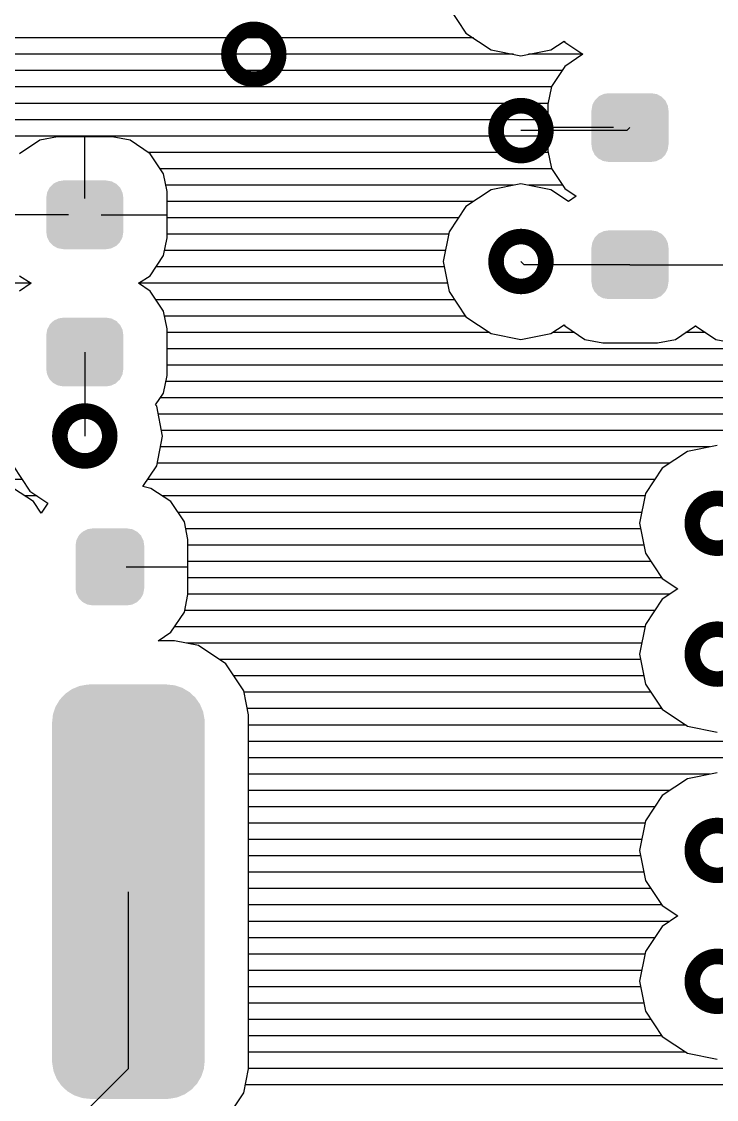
# Model space of a CAD drawing. Extents: x 295 to 953, y 10 to 290.
# Drawn here: x 763.95 to 780.14, y 206.95 to 232.05 of the extents above; entities that cross this region are included whole.
import ezdxf

# ---------------------------------------------------------------- set-up
doc = ezdxf.new("R2010")
doc.units = 0
doc.header["$LTSCALE"] = 5
doc.header["$MEASUREMENT"] = 0
doc.layers.get('0').update_dxf_attribs({"linetype": 'CONTINUOUS', "lineweight": 25})

msp = doc.modelspace()

# ---------------------------------------------------------------- linework, layer by layer
for p, q in [((773.914, 232.372), (774.305, 231.783)), ((774.305, 231.783), (774.894, 231.392)), ((774.478, 231.671), (762.123, 231.671)), ((776.281, 231.392), (776.591, 231.595)), ((776.591, 231.595), (776.606, 231.569)), ((776.606, 231.569), (777.028, 231.29)), ((775.412, 231.29), (762.123, 231.29)), ((774.894, 231.392), (775.585, 231.254)), ((775.585, 231.254), (776.281, 231.392)), ((777.028, 231.29), (775.763, 231.29)), ((777.028, 231.29), (776.606, 231.006)), ((776.606, 231.006), (776.296, 230.538)), ((776.54, 230.909), (762.123, 230.909)), ((776.291, 230.528), (762.123, 230.528)), ((776.296, 230.538), (776.21, 230.127)), ((776.215, 230.147), (762.123, 230.147)), ((776.21, 230.127), (776.21, 229.045)), ((776.21, 229.766), (762.123, 229.766)), ((778.054, 229.512), (775.585, 229.512)), ((777.744, 229.583), (776.21, 229.583)), ((778.125, 229.583), (778.054, 229.512)), ((776.21, 229.385), (762.123, 229.385)), ((764.374, 229.288), (763.906, 228.974)), ((764.79, 229.37), (764.374, 229.288)), ((766.065, 229.37), (764.79, 229.37)), ((765.425, 227.932), (765.425, 229.37)), ((766.482, 229.288), (766.065, 229.37)), ((766.949, 228.974), (766.482, 229.288)), ((776.22, 229.004), (766.908, 229.004)), ((767.259, 228.506), (766.949, 228.974)), ((776.21, 229.045), (776.296, 228.633)), ((776.301, 228.623), (767.183, 228.623)), ((767.345, 228.095), (767.259, 228.506)), ((776.296, 228.633), (776.606, 228.166)), ((775.412, 228.242), (767.315, 228.242)), ((775.585, 228.272), (774.894, 228.135)), ((776.281, 228.135), (775.585, 228.272)), ((776.555, 228.242), (775.763, 228.242)), ((767.345, 227.013), (767.345, 228.095)), ((774.894, 228.135), (774.305, 227.744)), ((776.693, 227.861), (776.281, 228.135)), ((776.606, 228.166), (776.875, 227.988)), ((776.875, 227.988), (776.693, 227.861)), ((774.478, 227.861), (767.345, 227.861)), ((774.305, 227.744), (773.914, 227.155)), ((765.044, 227.551), (763.51, 227.551)), ((765.806, 227.551), (767.345, 227.551)), ((774.127, 227.48), (767.345, 227.48)), ((767.259, 226.601), (767.345, 227.013)), ((773.904, 227.099), (767.345, 227.099)), ((773.914, 227.155), (773.777, 226.464)), ((773.827, 226.718), (767.284, 226.718)), ((766.949, 226.134), (767.259, 226.601)), ((773.777, 226.464), (773.914, 225.768)), ((775.661, 226.388), (775.585, 226.464)), ((773.802, 226.337), (767.081, 226.337)), ((778.125, 226.388), (775.661, 226.388)), ((778.125, 226.388), (781.173, 226.388)), ((764.175, 225.956), (762.123, 225.956)), ((763.906, 226.134), (764.175, 225.956)), ((764.175, 225.956), (763.906, 225.773)), ((766.68, 225.956), (766.949, 226.134)), ((773.878, 225.956), (766.68, 225.956)), ((766.949, 225.773), (766.68, 225.956)), ((767.259, 225.306), (766.949, 225.773)), ((773.914, 225.768), (774.305, 225.179)), ((774.041, 225.575), (767.081, 225.575)), ((767.345, 224.894), (767.259, 225.306)), ((774.3, 225.194), (767.284, 225.194)), ((774.305, 225.179), (774.894, 224.788)), ((776.281, 224.788), (776.591, 224.991)), ((776.591, 224.991), (776.606, 224.965)), ((776.606, 224.965), (777.074, 224.65)), ((779.182, 224.65), (779.649, 224.965)), ((779.649, 224.965), (779.649, 224.97)), ((779.649, 224.97), (779.654, 224.965)), ((779.654, 224.965), (780.122, 224.65)), ((767.345, 223.812), (767.345, 224.894)), ((774.859, 224.813), (767.345, 224.813)), ((774.894, 224.788), (775.585, 224.65)), ((775.585, 224.65), (776.281, 224.788)), ((776.84, 224.813), (776.317, 224.813)), ((779.888, 224.813), (779.415, 224.813)), ((791.927, 224.432), (767.345, 224.432)), ((777.074, 224.65), (777.49, 224.569)), ((777.49, 224.569), (778.765, 224.569)), ((778.765, 224.569), (779.182, 224.65)), ((780.122, 224.65), (780.538, 224.569)), ((765.425, 224.356), (765.425, 222.4)), ((792.029, 224.051), (767.345, 224.051)), ((767.259, 223.401), (767.345, 223.812)), ((792.283, 223.67), (767.315, 223.67)), ((767.076, 223.126), (767.259, 223.401)), ((792.537, 223.289), (767.183, 223.289)), ((767.102, 223.091), (767.076, 223.126)), ((767.239, 222.4), (767.102, 223.091)), ((793.091, 222.908), (767.137, 222.908)), ((794.3, 222.527), (767.213, 222.527)), ((767.102, 221.704), (767.239, 222.4)), ((780.157, 222.176), (779.466, 222.039)), ((779.984, 222.146), (767.188, 222.146)), ((779.466, 222.039), (778.877, 221.648)), ((763.754, 221.704), (764.145, 221.115)), ((766.781, 221.221), (767.102, 221.704)), ((779.05, 221.765), (767.112, 221.765)), ((778.877, 221.648), (778.486, 221.059)), ((763.967, 221.384), (762.565, 221.384)), ((764.231, 220.871), (763.764, 221.181)), ((766.964, 221.181), (766.781, 221.221)), ((778.699, 221.384), (766.888, 221.384)), ((767.432, 220.871), (766.964, 221.181)), ((764.318, 221.003), (764.038, 221.003)), ((764.145, 221.115), (764.567, 220.835)), ((778.476, 221.003), (767.239, 221.003)), ((778.486, 221.059), (778.349, 220.368)), ((764.409, 220.602), (764.231, 220.871)), ((764.567, 220.835), (764.409, 220.602)), ((767.747, 220.404), (767.432, 220.871)), ((764.424, 220.622), (764.399, 220.622)), ((778.399, 220.622), (767.599, 220.622)), ((767.828, 219.987), (767.747, 220.404)), ((778.374, 220.241), (767.777, 220.241)), ((778.349, 220.368), (778.486, 219.672)), ((767.828, 218.712), (767.828, 219.987)), ((778.45, 219.86), (767.828, 219.86)), ((778.486, 219.672), (778.877, 219.083)), ((778.613, 219.479), (767.828, 219.479)), ((766.39, 219.352), (767.828, 219.352)), ((778.872, 219.098), (767.828, 219.098)), ((778.877, 219.083), (779.243, 218.844)), ((767.747, 218.295), (767.828, 218.712)), ((779.05, 218.717), (767.828, 218.717)), ((779.243, 218.844), (778.877, 218.6)), ((778.877, 218.6), (778.486, 218.011)), ((767.432, 217.828), (767.747, 218.295)), ((778.699, 218.336), (767.752, 218.336)), ((778.476, 217.955), (767.513, 217.955)), ((778.486, 218.011), (778.349, 217.32)), ((767.132, 217.63), (767.432, 217.828)), ((767.518, 217.63), (767.132, 217.63)), ((768.077, 217.518), (767.518, 217.63)), ((778.399, 217.574), (767.803, 217.574)), ((768.707, 217.096), (768.077, 217.518)), ((778.374, 217.193), (768.565, 217.193)), ((778.349, 217.32), (778.486, 216.624)), ((769.128, 216.467), (768.707, 217.096)), ((778.45, 216.812), (768.9, 216.812)), ((769.235, 215.908), (769.128, 216.467)), ((778.613, 216.431), (769.134, 216.431)), ((778.486, 216.624), (778.877, 216.035)), ((778.872, 216.05), (769.21, 216.05)), ((769.235, 207.663), (769.235, 215.908)), ((778.877, 216.035), (779.466, 215.644)), ((779.431, 215.669), (769.235, 215.669)), ((779.466, 215.644), (780.157, 215.506)), ((781.62, 215.288), (769.235, 215.288)), ((784.648, 214.907), (769.235, 214.907)), ((779.984, 214.526), (769.235, 214.526)), ((779.466, 214.419), (778.877, 214.028)), ((780.157, 214.556), (779.466, 214.419)), ((779.05, 214.145), (769.235, 214.145)), ((778.877, 214.028), (778.486, 213.439)), ((778.699, 213.764), (769.235, 213.764)), ((778.476, 213.383), (769.235, 213.383)), ((778.486, 213.439), (778.349, 212.748)), ((778.399, 213.002), (769.235, 213.002)), ((778.374, 212.621), (769.235, 212.621)), ((778.349, 212.748), (778.486, 212.052)), ((778.45, 212.24), (769.235, 212.24)), ((778.486, 212.052), (778.877, 211.463)), ((766.441, 207.668), (766.441, 211.788)), ((778.613, 211.859), (769.235, 211.859)), ((778.872, 211.478), (769.235, 211.478)), ((778.877, 211.463), (779.243, 211.224)), ((779.243, 211.224), (778.877, 210.98)), ((779.05, 211.097), (769.235, 211.097)), ((778.877, 210.98), (778.486, 210.391)), ((778.699, 210.716), (769.235, 210.716)), ((778.486, 210.391), (778.349, 209.7)), ((778.476, 210.335), (769.235, 210.335)), ((778.399, 209.954), (769.235, 209.954)), ((778.349, 209.7), (778.486, 209.004)), ((778.374, 209.573), (769.235, 209.573)), ((778.45, 209.192), (769.235, 209.192)), ((778.486, 209.004), (778.877, 208.415)), ((778.613, 208.811), (769.235, 208.811)), ((778.872, 208.43), (769.235, 208.43)), ((778.877, 208.415), (779.466, 208.024)), ((779.431, 208.049), (769.235, 208.049)), ((779.466, 208.024), (780.157, 207.886)), ((763.901, 205.128), (766.441, 207.668)), ((769.128, 207.104), (769.235, 207.663)), ((781.62, 207.668), (769.235, 207.668)), ((768.707, 206.474), (769.128, 207.104)), ((784.648, 207.287), (769.164, 207.287))]:
    msp.add_line(p, q)
at = {"const_width": 0.363}
for points in [[(769.943, 231.29, -1), (768.782, 231.29, -1)], [(776.166, 229.512, -1), (775.005, 229.512, -1)], [(776.166, 226.464, -1), (775.005, 226.464, -1)], [(766.006, 222.4, -1), (764.845, 222.4, -1)], [(780.738, 220.368, -1), (779.577, 220.368, -1)], [(780.738, 217.32, -1), (779.577, 217.32, -1)], [(780.738, 212.748, -1), (779.577, 212.748, -1)], [(780.738, 209.7, -1), (779.577, 209.7, -1)]]:
    msp.add_lwpolyline(points, format="xyb", close=True, dxfattribs=at)
for points in [[(778.999, 230.11), (778.951, 230.211), (777.249, 230.11), (777.302, 230.211)], [(778.951, 230.211), (778.94, 230.222), (777.302, 230.211), (777.307, 230.222)], [(778.94, 230.222), (778.863, 230.303), (777.307, 230.222), (777.39, 230.303)], [(778.863, 230.303), (778.848, 230.311), (777.39, 230.303), (777.398, 230.311)], [(778.848, 230.311), (778.751, 230.362), (777.398, 230.311), (777.504, 230.362)], [(778.751, 230.362), (778.726, 230.366), (777.504, 230.362), (777.512, 230.366)], [(778.726, 230.366), (778.625, 230.383), (777.512, 230.366), (777.625, 230.383)], [(779.024, 229.182), (779.024, 229.984), (777.226, 229.182), (777.226, 229.984)], [(779.022, 229.984), (779.006, 230.097), (777.228, 229.984), (777.247, 230.097)], [(779.006, 230.097), (778.999, 230.11), (777.247, 230.097), (777.249, 230.11)], [(779.004, 229.069), (779.022, 229.182), (777.245, 229.069), (777.228, 229.182)], [(779.002, 229.057), (779.004, 229.069), (777.251, 229.057), (777.245, 229.069)], [(778.949, 228.955), (779.002, 229.057), (777.299, 228.955), (777.251, 229.057)], [(778.943, 228.944), (778.949, 228.955), (777.31, 228.944), (777.299, 228.955)], [(778.86, 228.863), (778.943, 228.944), (777.387, 228.863), (777.31, 228.944)], [(778.852, 228.855), (778.86, 228.863), (777.402, 228.855), (777.387, 228.863)], [(778.746, 228.804), (778.852, 228.855), (777.5, 228.804), (777.402, 228.855)], [(778.738, 228.8), (778.746, 228.804), (777.524, 228.8), (777.5, 228.804)], [(778.625, 228.783), (778.738, 228.8), (777.625, 228.783), (777.524, 228.8)], [(766.251, 228.179), (766.24, 228.19), (764.602, 228.179), (764.607, 228.19)], [(766.24, 228.19), (766.163, 228.271), (764.607, 228.19), (764.69, 228.271)], [(766.163, 228.271), (766.148, 228.279), (764.69, 228.271), (764.698, 228.279)], [(766.148, 228.279), (766.051, 228.33), (764.698, 228.279), (764.804, 228.33)], [(766.051, 228.33), (766.026, 228.334), (764.804, 228.33), (764.812, 228.334)], [(766.026, 228.334), (765.925, 228.351), (764.812, 228.334), (764.925, 228.351)], [(766.324, 227.15), (766.324, 227.952), (764.526, 227.15), (764.526, 227.952)], [(766.322, 227.952), (766.306, 228.065), (764.528, 227.952), (764.547, 228.065)], [(766.306, 228.065), (766.299, 228.078), (764.547, 228.065), (764.549, 228.078)], [(766.299, 228.078), (766.251, 228.179), (764.549, 228.078), (764.602, 228.179)], [(778.726, 227.171), (778.625, 227.188), (777.512, 227.171), (777.625, 227.188)], [(766.304, 227.037), (766.322, 227.15), (764.545, 227.037), (764.528, 227.15)], [(766.302, 227.025), (766.304, 227.037), (764.551, 227.025), (764.545, 227.037)], [(766.249, 226.923), (766.302, 227.025), (764.599, 226.923), (764.551, 227.025)], [(778.999, 226.914), (778.951, 227.016), (777.249, 226.914), (777.302, 227.016)], [(778.951, 227.016), (778.94, 227.027), (777.302, 227.016), (777.307, 227.027)], [(778.94, 227.027), (778.863, 227.108), (777.307, 227.027), (777.39, 227.108)], [(778.863, 227.108), (778.848, 227.116), (777.39, 227.108), (777.398, 227.116)], [(778.848, 227.116), (778.751, 227.167), (777.398, 227.116), (777.504, 227.167)], [(778.751, 227.167), (778.726, 227.171), (777.504, 227.167), (777.512, 227.171)], [(766.243, 226.912), (766.249, 226.923), (764.61, 226.912), (764.599, 226.923)], [(766.16, 226.831), (766.243, 226.912), (764.687, 226.831), (764.61, 226.912)], [(766.152, 226.823), (766.16, 226.831), (764.702, 226.823), (764.687, 226.831)], [(766.046, 226.772), (766.152, 226.823), (764.8, 226.772), (764.702, 226.823)], [(766.038, 226.768), (766.046, 226.772), (764.824, 226.768), (764.8, 226.772)], [(765.925, 226.751), (766.038, 226.768), (764.925, 226.751), (764.824, 226.768)], [(779.024, 225.986), (779.024, 226.789), (777.226, 225.986), (777.226, 226.789)], [(779.022, 226.789), (779.006, 226.902), (777.228, 226.789), (777.247, 226.902)], [(779.006, 226.902), (778.999, 226.914), (777.247, 226.902), (777.249, 226.914)], [(779.004, 225.874), (779.022, 225.986), (777.245, 225.874), (777.228, 225.986)], [(779.002, 225.861), (779.004, 225.874), (777.251, 225.861), (777.245, 225.874)], [(778.949, 225.759), (779.002, 225.861), (777.299, 225.759), (777.251, 225.861)], [(778.943, 225.749), (778.949, 225.759), (777.31, 225.749), (777.299, 225.759)], [(778.86, 225.668), (778.943, 225.749), (777.387, 225.668), (777.31, 225.749)], [(778.852, 225.66), (778.86, 225.668), (777.402, 225.66), (777.387, 225.668)], [(778.746, 225.609), (778.852, 225.66), (777.5, 225.609), (777.402, 225.66)], [(778.738, 225.605), (778.746, 225.609), (777.524, 225.605), (777.5, 225.609)], [(778.625, 225.588), (778.738, 225.605), (777.625, 225.588), (777.524, 225.605)], [(766.299, 224.882), (766.251, 224.984), (764.549, 224.882), (764.602, 224.984)], [(766.251, 224.984), (766.24, 224.995), (764.602, 224.984), (764.607, 224.995)], [(766.24, 224.995), (766.163, 225.076), (764.607, 224.995), (764.69, 225.076)], [(766.163, 225.076), (766.148, 225.084), (764.69, 225.076), (764.698, 225.084)], [(766.148, 225.084), (766.051, 225.135), (764.698, 225.084), (764.804, 225.135)], [(766.051, 225.135), (766.026, 225.139), (764.804, 225.135), (764.812, 225.139)], [(766.026, 225.139), (765.925, 225.156), (764.812, 225.139), (764.925, 225.156)], [(766.324, 223.954), (766.324, 224.757), (764.526, 223.954), (764.526, 224.757)], [(766.322, 224.757), (766.306, 224.87), (764.528, 224.757), (764.547, 224.87)], [(766.306, 224.87), (766.299, 224.882), (764.547, 224.87), (764.549, 224.882)], [(766.304, 223.842), (766.322, 223.954), (764.545, 223.842), (764.528, 223.954)], [(766.302, 223.829), (766.304, 223.842), (764.551, 223.829), (764.545, 223.842)], [(766.249, 223.727), (766.302, 223.829), (764.599, 223.727), (764.551, 223.829)], [(766.243, 223.717), (766.249, 223.727), (764.61, 223.717), (764.599, 223.727)], [(766.16, 223.636), (766.243, 223.717), (764.687, 223.636), (764.61, 223.717)], [(766.152, 223.628), (766.16, 223.636), (764.702, 223.628), (764.687, 223.636)], [(766.046, 223.577), (766.152, 223.628), (764.8, 223.577), (764.702, 223.628)], [(766.038, 223.573), (766.046, 223.577), (764.824, 223.573), (764.8, 223.577)], [(765.925, 223.556), (766.038, 223.573), (764.925, 223.556), (764.824, 223.573)], [(766.726, 220.09), (766.649, 220.169), (765.29, 220.09), (765.373, 220.169)], [(766.649, 220.169), (766.633, 220.177), (765.373, 220.169), (765.382, 220.177)], [(766.633, 220.177), (766.536, 220.228), (765.382, 220.177), (765.487, 220.228)], [(766.536, 220.228), (766.51, 220.232), (765.487, 220.228), (765.496, 220.232)], [(766.51, 220.232), (766.411, 220.248), (765.496, 220.232), (765.608, 220.248)], [(766.411, 220.248), (766.411, 220.251), (765.608, 220.248), (765.608, 220.251)], [(766.809, 219.852), (766.792, 219.964), (765.209, 219.852), (765.228, 219.964)], [(766.792, 219.964), (766.786, 219.977), (765.228, 219.964), (765.23, 219.977)], [(766.786, 219.977), (766.737, 220.078), (765.23, 219.977), (765.284, 220.078)], [(766.737, 220.078), (766.726, 220.09), (765.284, 220.078), (765.29, 220.09)], [(766.809, 219.85), (766.809, 219.852), (765.209, 219.85), (765.209, 219.852)], [(766.809, 218.854), (766.809, 219.85), (765.209, 218.854), (765.209, 219.85)], [(766.809, 218.852), (766.809, 218.854), (765.209, 218.852), (765.209, 218.854)], [(766.79, 218.74), (766.809, 218.852), (765.226, 218.74), (765.209, 218.852)], [(766.788, 218.727), (766.79, 218.74), (765.233, 218.727), (765.226, 218.74)], [(766.735, 218.626), (766.788, 218.727), (765.282, 218.626), (765.233, 218.727)], [(766.729, 218.614), (766.735, 218.626), (765.293, 218.614), (765.282, 218.626)], [(766.646, 218.535), (766.729, 218.614), (765.37, 218.535), (765.293, 218.614)], [(766.637, 218.527), (766.646, 218.535), (765.386, 218.527), (765.37, 218.535)], [(766.531, 218.476), (766.637, 218.527), (765.483, 218.476), (765.386, 218.527)], [(766.522, 218.472), (766.531, 218.476), (765.509, 218.472), (765.483, 218.476)], [(766.411, 218.456), (766.522, 218.472), (765.608, 218.456), (765.509, 218.472)], [(766.411, 218.453), (766.411, 218.456), (765.608, 218.453), (765.608, 218.456)], [(768.001, 216.308), (767.906, 216.396), (764.887, 216.308), (764.969, 216.396)], [(767.906, 216.396), (767.862, 216.437), (764.969, 216.396), (765.028, 216.437)], [(767.862, 216.437), (767.748, 216.505), (765.028, 216.437), (765.125, 216.505)], [(767.748, 216.505), (767.699, 216.534), (765.125, 216.505), (765.195, 216.534)], [(767.699, 216.534), (767.568, 216.577), (765.195, 216.534), (765.3, 216.577)], [(767.568, 216.577), (767.519, 216.594), (765.3, 216.577), (765.389, 216.594)], [(767.519, 216.594), (767.352, 216.611), (765.389, 216.594), (765.487, 216.611)], [(767.352, 216.611), (767.33, 216.614), (765.487, 216.611), (765.552, 216.614)], [(768.134, 216.094), (768.11, 216.152), (764.743, 216.094), (764.778, 216.152)], [(768.11, 216.152), (768.037, 216.257), (764.778, 216.152), (764.84, 216.257)], [(768.037, 216.257), (768.001, 216.308), (764.84, 216.257), (764.887, 216.308)], [(768.217, 215.79), (768.194, 215.914), (764.67, 215.79), (764.683, 215.914)], [(768.194, 215.914), (768.183, 215.977), (764.683, 215.914), (764.704, 215.977)], [(768.183, 215.977), (768.134, 216.094), (764.704, 215.977), (764.743, 216.094)], [(768.219, 215.725), (768.217, 215.79), (764.663, 215.725), (764.67, 215.79)], [(768.219, 207.851), (768.219, 215.725), (764.663, 207.851), (764.663, 215.725)], [(768.212, 207.786), (768.219, 207.851), (764.666, 207.786), (764.663, 207.851)], [(768.199, 207.662), (768.212, 207.786), (764.688, 207.662), (764.666, 207.786)], [(768.178, 207.599), (768.199, 207.662), (764.7, 207.599), (764.688, 207.662)], [(768.139, 207.482), (768.178, 207.599), (764.748, 207.482), (764.7, 207.599)], [(768.104, 207.424), (768.139, 207.482), (764.772, 207.424), (764.748, 207.482)], [(768.042, 207.319), (768.104, 207.424), (764.846, 207.319), (764.772, 207.424)], [(767.995, 207.268), (768.042, 207.319), (764.881, 207.268), (764.846, 207.319)], [(767.913, 207.18), (767.995, 207.268), (764.976, 207.18), (764.881, 207.268)], [(767.854, 207.139), (767.913, 207.18), (765.02, 207.139), (764.976, 207.18)], [(767.757, 207.071), (767.854, 207.139), (765.134, 207.071), (765.02, 207.139)], [(767.687, 207.042), (767.757, 207.071), (765.183, 207.042), (765.134, 207.071)], [(767.582, 206.998), (767.687, 207.042), (765.315, 206.998), (765.183, 207.042)], [(767.493, 206.982), (767.582, 206.998), (765.363, 206.982), (765.315, 206.998)], [(767.395, 206.964), (767.493, 206.982), (765.53, 206.964), (765.363, 206.982)], [(767.33, 206.962), (767.395, 206.964), (765.552, 206.962), (765.53, 206.964)]]:
    msp.add_solid(points)

doc.saveas('drawing.dxf')
